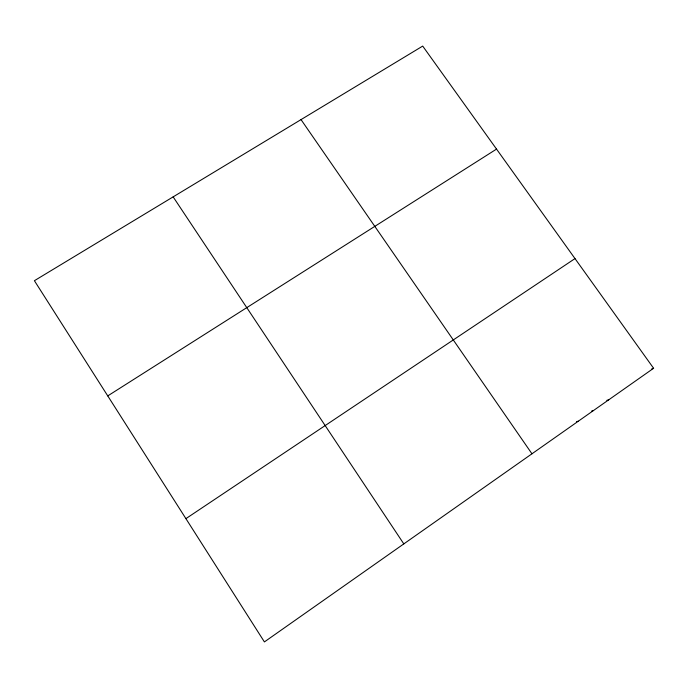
<?xml version="1.0" encoding="UTF-8"?>
<svg xmlns="http://www.w3.org/2000/svg" width="688" height="688" viewBox="0 0 688 688"><rect width="100%" height="100%" fill="white"/><g stroke="black" fill="none" stroke-linecap="round" stroke-linejoin="round"><path stroke-width="1.03" d="M653.6 368.269L264.407 641.913L34.4 280.704L422.707 46.087L653.6 368.269L651.751 368.88M185.915 518.64L574.996 258.593M107.758 395.901L496.53 149.098M606.807 400.364L608.717 399.823M591.732 410.96L593.563 410.478M576.57 421.615L578.316 421.202M301.026 119.6L531.962 453.796M173.152 196.871L403.813 543.898"/></g></svg>
